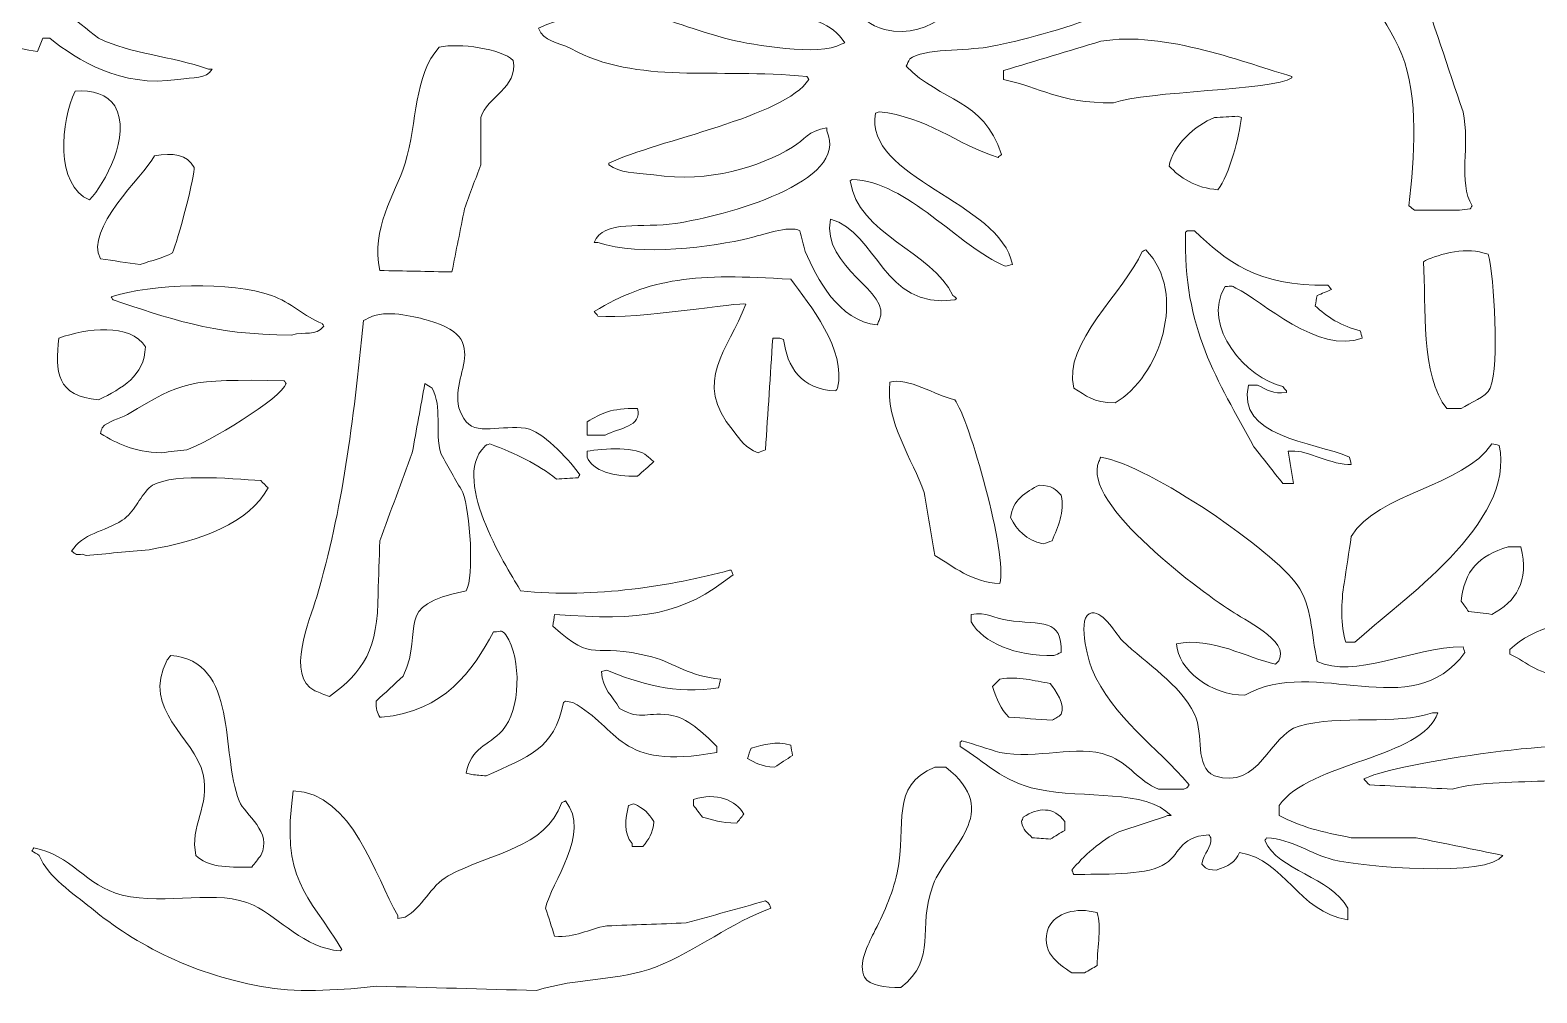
# Model space of a CAD drawing. Header units: millimetres. Extents: x -1207 to 1200, y -591 to 590.
# Drawn here: x -395 to 501, y -591 to -19 of the extents above; entities that cross this region are included whole.
import ezdxf

# ---------------------------------------------------------------- set-up
doc = ezdxf.new("R2010")
doc.units = ezdxf.units.MM
doc.header["$MEASUREMENT"] = 0
doc.layers.add('Layer 1', color=7, linetype='Continuous')

msp = doc.modelspace()

# ---------------------------------------------------------------- linework, layer by layer
at = {"layer": 'Layer 1', "color": 250, "lineweight": 20}
for points, knots in [([(-599.0899, -56.7729), (-575.3226, -46.3464), (-570.5461, -47.3304), (-551.9162, -32.2957), (-545.2592, -32.0954), (-539.6913, -32.5022), (-535.8341, -34.0438), (-534.4045, -36.9576), (-532.9748, -39.8714), (-531.5464, -42.7852), (-514.2981, -40.8502), (-488.368, -1.5334), (-483.3002, 11.4135), (-478.5224, 23.6191), (-481.269, 34.217), (-468.2907, 39.388), (-465.7885, 39.9713), (-463.2862, 40.5537), (-460.7853, 41.137), (-446.224, 34.218), (-455.0072, 28.5794), (-450.0647, 13.1626), (-443.8941, -6.0797), (-417.6157, -28.7521), (-391.0967, -31.4212), (-390.0254, -28.7985), (-388.9529, -26.1759), (-387.8803, -23.5533), (-386.4506, -23.5533), (-385.021, -23.5533), (-383.5926, -23.5533), (-367.2813, -36.5755), (-341.5082, -53.0497), (-307.4712, -48.0305), (-298.0676, -46.6448), (-290.6446, -47.9861), (-287.1001, -41.9117), (-287.8144, -41.9117), (-288.5298, -41.9117), (-289.244, -41.9117), (-311.8197, -33.9612), (-335.1868, -32.8977), (-354.6449, -23.5533), (-368.5806, -12.4814), (-382.5213, -1.4064), (-396.457, 9.6655), (-413.9611, 19.5323), (-432.282, 23.6893), (-444.7032, 37.6399), (-432.6886, 56.4815), (-410.7333, 48.3153), (-382.5201, 52.5011), (-359.7557, 55.8785), (-318.8565, 78.3444), (-316.0479, 96.2113), (-316.7621, 96.2113), (-317.4776, 96.2113), (-318.1917, 96.2113), (-360.6814, 110.6059), (-426.2076, 71), (-443.6306, 58.6209), (-444.3461, 59.2033), (-445.0603, 59.7867), (-445.7758, 60.369), (-446.8471, 60.9513), (-447.9197, 61.5348), (-448.9922, 62.1171), (-438.7022, 129.7646), (-398.145, 132.9613), (-375.0147, 180.1347), (-370.0381, 190.2834), (-362.3642, 227.4557), (-378.2311, 232.5874), (-384.5284, 193.572), (-432.2111, 198.5685), (-445.7758, 167.896), (-453.713, 149.9475), (-449.3328, 122.13), (-472.5784, 117.1924), (-473.2939, 117.7748), (-474.0081, 118.3581), (-474.7236, 118.9405), (-481.5198, 166.435), (-498.463, 197.949), (-534.7628, 222.9714), (-542.3303, 228.1878), (-544.6932, 236.5616), (-557.2778, 237.8326), (-557.2778, 237.2493), (-557.2778, 236.6669), (-557.2778, 236.0835), (-574.7237, 202.3372), (-514.564, 131.8936), (-494.0221, 121.5631), (-493.2382, 116.5554), (-492.315, 114.4025), (-497.2384, 111.9472), (-527.1156, 102.4892), (-550.6816, 128.953), (-566.927, 135.5509), (-582.8596, 142.0218), (-606.0925, 136.8426), (-622.6774, 133.8018), (-632.4165, 132.0166), (-646.9955, 133.7109), (-653.769, 129.4311), (-640.9109, 113.2058), (-588.7353, 99.5351), (-559.4216, 95.3368), (-542.8431, 92.963), (-512.2948, 98.4117), (-502.5987, 90.9661), (-522.7342, 55.3592), (-585.8367, 73.6113), (-626.9651, 58.6209), (-626.608, 53.0845), (-626.2508, 47.547), (-625.8938, 42.0106), (-599.8269, 35.1009), (-538.6074, 40.9646), (-520.8246, 51.6276), (-507.0662, 59.8776), (-502.1352, 69.319), (-484.3728, 76.1048), (-482.5847, 75.2303), (-480.798, 74.3567), (-479.0113, 73.4822), (-471.3526, 25.5076), (-510.5789, 22.8612), (-541.1957, 4.4202), (-557.2752, -9.2733), (-573.3611, -22.9719), (-589.4406, -36.6664), (-597.4487, -43.0764), (-612.8888, -46.9029), (-616.2445, -56.7729), (-610.5272, -56.7729), (-604.8072, -56.7729), (-599.0899, -56.7729)], [0, 0, 0, 0, 0.02173913, 0.02173913, 0.02173913, 0.04347826, 0.04347826, 0.04347826, 0.06521739, 0.06521739, 0.06521739, 0.08695652, 0.08695652, 0.08695652, 0.10869565, 0.10869565, 0.10869565, 0.13043478, 0.13043478, 0.13043478, 0.15217391, 0.15217391, 0.15217391, 0.17391304, 0.17391304, 0.17391304, 0.19565217, 0.19565217, 0.19565217, 0.2173913, 0.2173913, 0.2173913, 0.23913043, 0.23913043, 0.23913043, 0.26086957, 0.26086957, 0.26086957, 0.2826087, 0.2826087, 0.2826087, 0.30434783, 0.30434783, 0.30434783, 0.32608696, 0.32608696, 0.32608696, 0.34782609, 0.34782609, 0.34782609, 0.36956522, 0.36956522, 0.36956522, 0.39130435, 0.39130435, 0.39130435, 0.41304348, 0.41304348, 0.41304348, 0.43478261, 0.43478261, 0.43478261, 0.45652174, 0.45652174, 0.45652174, 0.47826087, 0.47826087, 0.47826087, 0.5, 0.5, 0.5, 0.52173913, 0.52173913, 0.52173913, 0.54347826, 0.54347826, 0.54347826, 0.56521739, 0.56521739, 0.56521739, 0.58695652, 0.58695652, 0.58695652, 0.60869565, 0.60869565, 0.60869565, 0.63043478, 0.63043478, 0.63043478, 0.65217391, 0.65217391, 0.65217391, 0.67391304, 0.67391304, 0.67391304, 0.69565217, 0.69565217, 0.69565217, 0.7173913, 0.7173913, 0.7173913, 0.73913043, 0.73913043, 0.73913043, 0.76086957, 0.76086957, 0.76086957, 0.7826087, 0.7826087, 0.7826087, 0.80434783, 0.80434783, 0.80434783, 0.82608696, 0.82608696, 0.82608696, 0.84782609, 0.84782609, 0.84782609, 0.86956522, 0.86956522, 0.86956522, 0.89130435, 0.89130435, 0.89130435, 0.91304348, 0.91304348, 0.91304348, 0.93478261, 0.93478261, 0.93478261, 0.95652174, 0.95652174, 0.95652174, 0.97826087, 0.97826087, 0.97826087, 1, 1, 1, 1]), ([(-26.5718, 59.4945), (-25.8956, 24.7177), (21.6187, 3.7779), (52.7647, -6.9439), (69.4053, -12.6724), (81.1731, -13.7029), (89.2153, -26.1759), (88.5012, -26.467), (87.7857, -26.7582), (87.0715, -27.0504), (74.3185, -34.5198), (33.4865, -27.3137), (21.6719, -24.4278), (-23.2009, -13.4644), (-39.2982, 5.178), (-93.0439, -17.4334), (-90.0529, -26.0251), (-81.6814, -25.3396), (-73.7454, -29.6731), (-33.986, -51.3862), (11.9707, -40.8338), (66.7004, -46.2824), (67.0575, -46.8647), (67.4159, -47.4481), (67.773, -48.0305), (53.4752, -70.4778), (-21.97, -83.9244), (-51.2305, -97.8605), (-51.2305, -98.1518), (-51.2305, -98.4429), (-51.2305, -98.7351), (-44.2976, -103.9442), (-36.4565, -103.1626), (-24.4279, -104.8539), (9.0431, -109.5612), (38.3694, -100.1682), (58.1237, -88.2445), (65.3417, -83.8873), (67.188, -78.4654), (78.4935, -76.8795), (78.4935, -77.4618), (78.4935, -78.0452), (78.4935, -78.6276), (92.7927, -109.4466), (17.6869, -129.1701), (-11.5623, -133.7029), (-30.7202, -136.6714), (-54.899, -131.071), (-59.8085, -145.0669), (-59.0943, -145.0669), (-58.3789, -145.0669), (-57.6646, -145.0669), (-32.4474, -153.5936), (10.9058, -147.5719), (32.3937, -142.4454), (39.0557, -140.8553), (56.4864, -134.4773), (62.4128, -138.0736), (63.4841, -142.1532), (64.5566, -146.2337), (65.6291, -150.3122), (72.7002, -166.1121), (85.153, -191.7798), (108.5138, -194.0225), (108.871, -193.1479), (109.2281, -192.2744), (109.5864, -191.3998), (118.0136, -174.0512), (75.1036, -160.524), (80.6387, -131.0802), (109.2888, -139.0896), (111.1288, -184.8897), (154.615, -179.1612), (154.9721, -178.87), (155.3304, -178.5778), (155.6875, -178.2866), (154.9733, -177.7043), (154.2578, -177.1209), (153.5437, -176.5386), (141.1896, -150.2513), (96.784, -140.3627), (92.4318, -108.3511), (92.7889, -108.0599), (93.146, -107.7677), (93.5043, -107.4765), (126.793, -108.729), (156.4143, -147.3034), (184.6353, -159.0547), (186.0649, -158.7635), (187.4946, -158.4713), (188.9242, -158.1801), (181.8316, -120.8891), (100.3285, -106.6443), (107.4413, -68.138), (108.1568, -67.8458), (108.871, -67.5547), (109.5864, -67.2635), (138.02, -70.1525), (155.566, -86.6503), (180.3463, -94.3633), (181.0617, -93.781), (181.776, -93.1976), (182.4914, -92.6153), (171.3176, -59.028), (146.7892, -61.6775), (125.6685, -40.1636), (126.3827, -38.7057), (127.0982, -37.2487), (127.8123, -35.7919), (135.8838, -29.5409), (161.8, -30.9513), (173.9134, -28.7985), (204.4314, -23.3746), (276.2449, -2.7766), (283.2715, 18.4079), (282.5561, 18.9902), (281.8419, 19.5737), (281.1265, 20.156), (244.1656, 24.4173), (198.0404, 21.2329), (173.9134, 8.7909), (159.2167, 1.2121), (142.2558, -25.3065), (112.8028, -18.308), (95.6583, -14.2346), (91.7872, 3.081), (81.7112, 13.1626), (71.249, 23.6294), (47.6476, 44.7241), (30.2498, 48.1304), (19.1722, 48.1304), (8.092, 48.1304), (-2.9856, 48.1304), (-12.246, 50.975), (-13.539, 58.5074), (-26.5718, 59.4945)], [0, 0, 0, 0, 0.02222222, 0.02222222, 0.02222222, 0.04444444, 0.04444444, 0.04444444, 0.06666667, 0.06666667, 0.06666667, 0.08888889, 0.08888889, 0.08888889, 0.11111111, 0.11111111, 0.11111111, 0.13333333, 0.13333333, 0.13333333, 0.15555556, 0.15555556, 0.15555556, 0.17777778, 0.17777778, 0.17777778, 0.2, 0.2, 0.2, 0.22222222, 0.22222222, 0.22222222, 0.24444444, 0.24444444, 0.24444444, 0.26666667, 0.26666667, 0.26666667, 0.28888889, 0.28888889, 0.28888889, 0.31111111, 0.31111111, 0.31111111, 0.33333333, 0.33333333, 0.33333333, 0.35555556, 0.35555556, 0.35555556, 0.37777778, 0.37777778, 0.37777778, 0.4, 0.4, 0.4, 0.42222222, 0.42222222, 0.42222222, 0.44444444, 0.44444444, 0.44444444, 0.46666667, 0.46666667, 0.46666667, 0.48888889, 0.48888889, 0.48888889, 0.51111111, 0.51111111, 0.51111111, 0.53333333, 0.53333333, 0.53333333, 0.55555556, 0.55555556, 0.55555556, 0.57777778, 0.57777778, 0.57777778, 0.6, 0.6, 0.6, 0.62222222, 0.62222222, 0.62222222, 0.64444444, 0.64444444, 0.64444444, 0.66666667, 0.66666667, 0.66666667, 0.68888889, 0.68888889, 0.68888889, 0.71111111, 0.71111111, 0.71111111, 0.73333333, 0.73333333, 0.73333333, 0.75555556, 0.75555556, 0.75555556, 0.77777778, 0.77777778, 0.77777778, 0.8, 0.8, 0.8, 0.82222222, 0.82222222, 0.82222222, 0.84444444, 0.84444444, 0.84444444, 0.86666667, 0.86666667, 0.86666667, 0.88888889, 0.88888889, 0.88888889, 0.91111111, 0.91111111, 0.91111111, 0.93333333, 0.93333333, 0.93333333, 0.95555556, 0.95555556, 0.95555556, 0.97777778, 0.97777778, 0.97777778, 1, 1, 1, 1]), ([(454.8129, -125.835), (456.9567, -125.5438), (459.1006, -125.2516), (461.2444, -124.9604), (461.6028, -124.3781), (461.9599, -123.7947), (462.3169, -123.2123), (453.8948, -109.1131), (461.2875, -86.9467), (456.9567, -67.2635), (448.0229, -40.748), (439.0866, -14.2253), (430.1528, 12.2881), (425.508, 16.3676), (420.8607, 20.4482), (416.2159, 24.5267), (408.4547, 34.2686), (418.5535, 48.943), (397.9887, 46.3823), (395.4878, 44.0509), (392.9855, 41.7194), (390.4846, 39.388), (389.8083, 11.1317), (410.6036, -9.1298), (420.5036, -33.1693), (430.7847, -58.1338), (427.9279, -94.5193), (424.7926, -123.2123), (425.8651, -124.0869), (426.9364, -124.9604), (428.009, -125.835), (436.9427, -125.835), (445.8791, -125.835), (454.8129, -125.835)], [0, 0, 0, 0, 0.09090909, 0.09090909, 0.09090909, 0.18181818, 0.18181818, 0.18181818, 0.27272727, 0.27272727, 0.27272727, 0.36363636, 0.36363636, 0.36363636, 0.45454545, 0.45454545, 0.45454545, 0.54545455, 0.54545455, 0.54545455, 0.63636364, 0.63636364, 0.63636364, 0.72727273, 0.72727273, 0.72727273, 0.81818182, 0.81818182, 0.81818182, 0.90909091, 0.90909091, 0.90909091, 1, 1, 1, 1]), ([(-144.5065, -162.5508), (-142.0056, -150.0221), (-139.5034, -137.4892), (-137.0012, -124.9604), (-133.7861, -116.2201), (-130.5684, -107.4755), (-127.352, -98.7351), (-127.352, -89.4103), (-127.352, -80.0844), (-127.352, -70.7607), (-123.6835, -57.9345), (-105.0384, -53.2613), (-108.0547, -36.6664), (-115.1296, -29.6132), (-140.1036, -26.2513), (-152.0119, -28.7985), (-167.5039, -45.9231), (-164.7472, -72.9703), (-172.3818, -97.8605), (-178.2637, -117.0337), (-192.9972, -136.5444), (-187.3912, -161.6773), (-173.0985, -161.9685), (-158.8007, -162.2597), (-144.5065, -162.5508)], [0, 0, 0, 0, 0.125, 0.125, 0.125, 0.25, 0.25, 0.25, 0.375, 0.375, 0.375, 0.5, 0.5, 0.5, 0.625, 0.625, 0.625, 0.75, 0.75, 0.75, 0.875, 0.875, 0.875, 1, 1, 1, 1]), ([(248.9636, -62.0182), (268.6065, -54.7347), (343.9973, -54.6429), (355.104, -47.1569), (355.104, -46.8647), (355.104, -46.5736), (355.104, -46.2824), (329.8627, -38.9886), (278.8699, -18.6972), (241.4582, -25.3013), (222.1622, -31.1289), (202.8599, -36.9576), (183.5627, -42.7852), (183.5627, -44.5343), (183.5627, -46.2824), (183.5627, -48.0305), (206.1713, -52.7368), (215.4482, -61.9511), (248.9636, -62.0182)], [0, 0, 0, 0, 0.16666667, 0.16666667, 0.16666667, 0.33333333, 0.33333333, 0.33333333, 0.5, 0.5, 0.5, 0.66666667, 0.66666667, 0.66666667, 0.83333333, 0.83333333, 0.83333333, 1, 1, 1, 1]), ([(-360.0051, -119.7151), (-351.1258, -110.1415), (-334.9057, -81.4866), (-344.9956, -63.7663), (-348.8743, -57.4555), (-358.621, -53.6537), (-368.5818, -55.0248), (-377.2307, -72.4447), (-380.6459, -111.4993), (-360.0051, -119.7151)], [0, 0, 0, 0, 0.33333333, 0.33333333, 0.33333333, 0.66666667, 0.66666667, 0.66666667, 1, 1, 1, 1]), ([(311.1468, -113.5964), (317.9392, -104.7135), (323.9098, -81.8005), (325.0849, -70.7607), (324.3695, -70.4684), (323.6553, -70.1773), (322.9398, -69.8861), (318.295, -70.1773), (313.6477, -70.4684), (309.0029, -70.7607), (297.9822, -74.867), (283.6628, -87.8656), (282.199, -99.6086), (288.2203, -106.2674), (298.0366, -112.8065), (311.1468, -113.5964)], [0, 0, 0, 0, 0.2, 0.2, 0.2, 0.4, 0.4, 0.4, 0.6, 0.6, 0.6, 0.8, 0.8, 0.8, 1, 1, 1, 1]), ([(-329.9848, -158.1801), (-322.972, -155.5265), (-316.3214, -154.3763), (-310.6876, -151.1868), (-307.7562, -144.909), (-296.762, -102.7744), (-297.8219, -100.4832), (-301.9628, -92.4264), (-310.5458, -91.5725), (-321.4082, -93.4898), (-328.521, -106.1982), (-363.1645, -137.0308), (-353.5723, -154.6829), (-345.7111, -155.8487), (-337.8461, -157.0144), (-329.9848, -158.1801)], [0, 0, 0, 0, 0.2, 0.2, 0.2, 0.4, 0.4, 0.4, 0.6, 0.6, 0.6, 0.8, 0.8, 0.8, 1, 1, 1, 1]), ([(356.1765, -288.4363), (355.104, -282.0263), (354.0314, -275.6143), (352.9601, -269.2043), (353.6744, -269.2043), (354.3885, -269.2043), (355.104, -269.2043), (364.1657, -268.1625), (379.3854, -277.8962), (390.4846, -277.0712), (390.1274, -275.6154), (389.7691, -274.1574), (389.412, -272.7005), (367.3656, -263.3261), (321.6748, -260.7148), (329.3727, -229.8648), (331.1594, -229.8648), (332.9462, -229.8648), (334.7329, -229.8648), (340.6022, -232.727), (343.6794, -235.2629), (351.8876, -234.2355), (351.8876, -233.9443), (351.8876, -233.6532), (351.8876, -233.362), (351.1734, -232.4875), (350.4579, -231.6129), (349.7437, -230.7394), (328.5065, -226.0692), (300.7427, -195.0054), (315.4357, -171.2933), (319.7361, -170.9546), (318.8269, -170.3434), (321.8685, -172.1679), (337.5213, -179.7209), (370.5541, -211.8729), (396.9174, -201.8904), (396.5603, -200.4334), (396.2019, -198.9766), (395.8448, -197.5197), (384.8799, -195.0881), (375.4029, -188.9817), (369.0422, -182.6574), (369.3993, -180.6181), (369.7564, -178.5778), (370.1135, -176.5386), (372.9728, -175.3729), (375.8322, -174.2071), (378.6915, -173.0414), (377.976, -172.1679), (377.2618, -171.2933), (376.5463, -170.4187), (334.1783, -171.1508), (316.1424, -156.0645), (297.2085, -138.0736), (295.7789, -138.0736), (294.3492, -138.0736), (292.9208, -138.0736), (292.5625, -138.3648), (292.2053, -138.657), (291.8483, -138.9482), (290.2882, -196.7432), (311.0556, -226.8137), (332.5891, -266.5817), (338.3065, -273.8662), (344.0264, -281.1518), (349.7437, -288.4363), (351.8876, -288.4363), (354.0327, -288.4363), (356.1765, -288.4363)], [0, 0, 0, 0, 0.04347826, 0.04347826, 0.04347826, 0.08695652, 0.08695652, 0.08695652, 0.13043478, 0.13043478, 0.13043478, 0.17391304, 0.17391304, 0.17391304, 0.2173913, 0.2173913, 0.2173913, 0.26086957, 0.26086957, 0.26086957, 0.30434783, 0.30434783, 0.30434783, 0.34782609, 0.34782609, 0.34782609, 0.39130435, 0.39130435, 0.39130435, 0.43478261, 0.43478261, 0.43478261, 0.47826087, 0.47826087, 0.47826087, 0.52173913, 0.52173913, 0.52173913, 0.56521739, 0.56521739, 0.56521739, 0.60869565, 0.60869565, 0.60869565, 0.65217391, 0.65217391, 0.65217391, 0.69565217, 0.69565217, 0.69565217, 0.73913043, 0.73913043, 0.73913043, 0.7826087, 0.7826087, 0.7826087, 0.82608696, 0.82608696, 0.82608696, 0.86956522, 0.86956522, 0.86956522, 0.91304348, 0.91304348, 0.91304348, 0.95652174, 0.95652174, 0.95652174, 1, 1, 1, 1]), ([(250.0349, -240.3554), (276.2423, -225.3031), (293.6046, -175.3574), (268.2621, -149.4376), (267.5466, -149.7299), (266.8311, -150.0211), (266.1169, -150.3122), (255.9232, -174.0605), (218.5216, -205.0345), (225.3761, -231.6129), (232.8802, -236.2025), (236.5221, -240.1984), (250.0349, -240.3554)], [0, 0, 0, 0, 0.25, 0.25, 0.25, 0.5, 0.5, 0.5, 0.75, 0.75, 0.75, 1, 1, 1, 1]), ([(455.8842, -243.8515), (460.8797, -240.1592), (470.8037, -237.2526), (473.0388, -231.6129), (478.7612, -217.1677), (475.3966, -166.3784), (471.9662, -152.0603), (470.895, -151.7691), (469.8223, -151.478), (468.7498, -151.1868), (458.1091, -147.4346), (439.4349, -152.8822), (433.3693, -156.432), (435.0965, -182.3755), (431.5331, -224.5586), (447.3075, -243.8515), (450.1655, -243.8515), (453.0249, -243.8515), (455.8842, -243.8515)], [0, 0, 0, 0, 0.16666667, 0.16666667, 0.16666667, 0.33333333, 0.33333333, 0.33333333, 0.5, 0.5, 0.5, 0.66666667, 0.66666667, 0.66666667, 0.83333333, 0.83333333, 0.83333333, 1, 1, 1, 1]), ([(-239.9265, -200.1423), (-231.774, -197.5909), (-225.8211, -201.2203), (-220.628, -194.897), (-220.9851, -194.3136), (-221.3421, -193.7313), (-221.7005, -193.1479), (-232.2412, -189.2305), (-240.3114, -180.5438), (-251.7196, -176.5386), (-275.3463, -168.2442), (-323.5774, -169.4368), (-347.1395, -177.4131), (-346.7824, -177.9955), (-346.424, -178.5789), (-346.0669, -179.1612), (-314.4827, -189.5444), (-287.651, -200.0329), (-239.9265, -200.1423)], [0, 0, 0, 0, 0.16666667, 0.16666667, 0.16666667, 0.33333333, 0.33333333, 0.33333333, 0.5, 0.5, 0.5, 0.66666667, 0.66666667, 0.66666667, 0.83333333, 0.83333333, 0.83333333, 1, 1, 1, 1]), ([(37.754, -270.0779), (39.1836, -269.4955), (40.6133, -268.9132), (42.0429, -268.3298), (43.4726, -246.1851), (44.9023, -224.0351), (46.332, -201.8904), (47.7616, -201.8904), (49.19, -201.8904), (50.6197, -201.8904), (51.3351, -202.1815), (52.0493, -202.4737), (52.7647, -202.765), (54.9188, -218.7351), (62.9572, -232.4575), (83.8551, -233.362), (84.2122, -232.7786), (84.5692, -232.1962), (84.9264, -231.6129), (90.3398, -209.0272), (68.177, -181.7529), (57.0512, -166.9226), (0.9818, -163.1239), (-27.2936, -165.9933), (-59.8085, -186.1546), (-59.0943, -187.0291), (-58.3789, -187.9026), (-57.6646, -188.7772), (-35.4613, -190.9755), (27.9224, -180.0915), (30.2498, -181.7839), (19.9003, -209.6437), (-1.6826, -227.1307), (22.7444, -256.9647), (27.3069, -262.5373), (29.6585, -267.3323), (37.754, -270.0779)], [0, 0, 0, 0, 0.08333333, 0.08333333, 0.08333333, 0.16666667, 0.16666667, 0.16666667, 0.25, 0.25, 0.25, 0.33333333, 0.33333333, 0.33333333, 0.41666667, 0.41666667, 0.41666667, 0.5, 0.5, 0.5, 0.58333333, 0.58333333, 0.58333333, 0.66666667, 0.66666667, 0.66666667, 0.75, 0.75, 0.75, 0.83333333, 0.83333333, 0.83333333, 0.91666667, 0.91666667, 0.91666667, 1, 1, 1, 1]), ([(-124.1355, -462.4028), (-98.8272, -450.6845), (-83.9329, -446.8703), (-78.0344, -418.6925), (-77.6774, -418.4013), (-77.3202, -418.1101), (-76.9619, -417.8179), (-75.5322, -418.1101), (-74.1038, -418.4013), (-72.6742, -418.6925), (-44.0278, -434.0865), (-46.4528, -459.0976), (13.0952, -448.415), (13.0952, -447.2503), (13.0952, -446.0846), (13.0952, -444.9189), (7.664, -439.3556), (-3.3654, -428.357), (-12.6348, -426.5604), (-28.7587, -423.4349), (-31.4243, -430.0328), (-44.799, -422.1897), (-48.898, -414.6109), (-54.913, -411.2139), (-55.5195, -400.334), (-54.4482, -400.0429), (-53.3757, -399.7517), (-52.3031, -399.4605), (-34.9294, -406.9412), (-10.7429, -414.2144), (14.1678, -409.95), (14.5249, -408.2019), (14.882, -406.4539), (15.239, -404.7058), (-3.5339, -403.3067), (-11.4331, -395.3025), (-25.5005, -391.5926), (-62.2006, -381.9105), (-58.7157, -396.7284), (-84.4673, -373.2341), (-84.1101, -370.9027), (-83.7531, -368.5712), (-83.3947, -366.2408), (-30.7949, -370.3771), (-7.7469, -366.8645), (22.7444, -342.6371), (22.3874, -341.7625), (22.0303, -340.888), (21.6719, -340.0144), (21.3148, -340.0144), (20.9577, -340.0144), (20.6006, -340.0144), (-13.5124, -349.1741), (-58.9348, -356.8788), (-103.7658, -352.253), (-109.5147, -341.6572), (-145.8046, -286.8111), (-125.2081, -266.5817), (-123.2783, -264.7965), (-125.1916, -265.9632), (-121.9917, -264.8326), (-105.7589, -270.8347), (-94.0038, -276.4775), (-82.3234, -285.8137), (-78.0344, -285.5225), (-73.7454, -285.2313), (-69.4577, -284.9391), (-69.0994, -284.3568), (-68.7423, -283.7744), (-68.3852, -283.1911), (-73.3668, -276.1801), (-88.8576, -258.8883), (-98.4055, -256.0912), (-110.8798, -252.436), (-128.8196, -260.2967), (-135.9299, -251.7194), (-154.0634, -229.8442), (-114.8193, -203.4361), (-158.4448, -191.3998), (-165.5995, -189.4256), (-181.023, -185.2831), (-191.6803, -188.7772), (-193.467, -189.6518), (-195.255, -190.5253), (-197.0405, -191.3998), (-203.3607, -253.2166), (-209.406, -303.4813), (-224.9169, -355.7503), (-229.1237, -369.928), (-243.6165, -403.0434), (-225.9882, -411.6991), (-223.1289, -412.8648), (-220.2696, -414.0306), (-217.4116, -415.1953), (-196.7771, -400.4321), (-188.4625, -386.4527), (-188.4639, -354.0011), (-188.1067, -343.5116), (-187.7484, -333.0201), (-187.3912, -322.5305), (-180.9597, -305.0477), (-174.5256, -287.5607), (-168.0941, -270.0779), (-165.5918, -256.3834), (-163.0896, -242.6847), (-160.5887, -228.9903), (-159.159, -229.8648), (-157.7293, -230.7394), (-156.2996, -231.6129), (-149.9808, -243.202), (-154.9764, -256.9079), (-150.9394, -270.9524), (-146.6517, -278.5281), (-142.3615, -286.1059), (-138.0738, -293.6816), (-133.434, -305.0745), (-131.3433, -343.6582), (-135.9299, -352.253), (-181.2611, -361.4055), (-159.9125, -373.6534), (-173.4543, -402.9567), (-178.8146, -407.9097), (-184.1762, -412.8648), (-189.5364, -417.8179), (-189.6263, -422.454), (-188.9729, -424.8299), (-187.3912, -427.435), (-187.0342, -427.435), (-186.6771, -427.435), (-186.32, -427.435), (-148.8108, -424.1711), (-132.1816, -399.5999), (-119.8478, -376.7303), (-114.2508, -376.4546), (-115.2764, -375.1588), (-112.3424, -378.4794), (-102.8021, -392.8988), (-103.7316, -423.2718), (-114.4876, -435.3029), (-122.849, -444.6555), (-133.4049, -445.2823), (-135.9299, -460.6547), (-134.8574, -460.9458), (-133.7848, -461.237), (-132.7134, -461.5282), (-129.8541, -461.8204), (-126.9948, -462.1115), (-124.1355, -462.4028)], [0, 0, 0, 0, 0.02040816, 0.02040816, 0.02040816, 0.04081633, 0.04081633, 0.04081633, 0.06122449, 0.06122449, 0.06122449, 0.08163265, 0.08163265, 0.08163265, 0.10204082, 0.10204082, 0.10204082, 0.12244898, 0.12244898, 0.12244898, 0.14285714, 0.14285714, 0.14285714, 0.16326531, 0.16326531, 0.16326531, 0.18367347, 0.18367347, 0.18367347, 0.20408163, 0.20408163, 0.20408163, 0.2244898, 0.2244898, 0.2244898, 0.24489796, 0.24489796, 0.24489796, 0.26530612, 0.26530612, 0.26530612, 0.28571429, 0.28571429, 0.28571429, 0.30612245, 0.30612245, 0.30612245, 0.32653061, 0.32653061, 0.32653061, 0.34693878, 0.34693878, 0.34693878, 0.36734694, 0.36734694, 0.36734694, 0.3877551, 0.3877551, 0.3877551, 0.40816327, 0.40816327, 0.40816327, 0.42857143, 0.42857143, 0.42857143, 0.44897959, 0.44897959, 0.44897959, 0.46938776, 0.46938776, 0.46938776, 0.48979592, 0.48979592, 0.48979592, 0.51020408, 0.51020408, 0.51020408, 0.53061224, 0.53061224, 0.53061224, 0.55102041, 0.55102041, 0.55102041, 0.57142857, 0.57142857, 0.57142857, 0.59183673, 0.59183673, 0.59183673, 0.6122449, 0.6122449, 0.6122449, 0.63265306, 0.63265306, 0.63265306, 0.65306122, 0.65306122, 0.65306122, 0.67346939, 0.67346939, 0.67346939, 0.69387755, 0.69387755, 0.69387755, 0.71428571, 0.71428571, 0.71428571, 0.73469388, 0.73469388, 0.73469388, 0.75510204, 0.75510204, 0.75510204, 0.7755102, 0.7755102, 0.7755102, 0.79591837, 0.79591837, 0.79591837, 0.81632653, 0.81632653, 0.81632653, 0.83673469, 0.83673469, 0.83673469, 0.85714286, 0.85714286, 0.85714286, 0.87755102, 0.87755102, 0.87755102, 0.89795918, 0.89795918, 0.89795918, 0.91836735, 0.91836735, 0.91836735, 0.93877551, 0.93877551, 0.93877551, 0.95918367, 0.95918367, 0.95918367, 0.97959184, 0.97959184, 0.97959184, 1, 1, 1, 1]), ([(-354.6449, -238.6073), (-340.6205, -231.5716), (-327.5928, -224.7682), (-326.7684, -207.1357), (-335.6668, -192.7112), (-362.1693, -196.1144), (-378.2311, -201.8904), (-380.8169, -221.7935), (-379.6189, -236.6227), (-354.6449, -238.6073)], [0, 0, 0, 0, 0.33333333, 0.33333333, 0.33333333, 0.66666667, 0.66666667, 0.66666667, 1, 1, 1, 1]), ([(-317.1204, -270.0779), (-312.1172, -269.4955), (-307.1129, -268.9132), (-302.1097, -268.3298), (-291.3714, -265.0928), (-245.1057, -237.3104), (-243.1429, -228.9903), (-243.5, -228.4079), (-243.8571, -227.8255), (-244.2154, -227.2422), (-302.3933, -226.2334), (-304.1737, -227.5261), (-337.4902, -247.3487), (-342.382, -250.2594), (-349.1719, -251.0183), (-352.4998, -255.2166), (-352.8569, -256.3823), (-353.2152, -257.548), (-353.5723, -258.7138), (-343.0341, -264.6735), (-334.8551, -269.4944), (-317.1204, -270.0779)], [0, 0, 0, 0, 0.14285714, 0.14285714, 0.14285714, 0.28571429, 0.28571429, 0.28571429, 0.42857143, 0.42857143, 0.42857143, 0.57142857, 0.57142857, 0.57142857, 0.71428571, 0.71428571, 0.71428571, 0.85714286, 0.85714286, 0.85714286, 1, 1, 1, 1]), ([(181.4188, -347.8823), (186.3296, -331.175), (162.8282, -249.0833), (154.615, -238.6073), (143.065, -235.9671), (126.522, -225.0532), (116.0192, -228.1168), (113.1182, -251.7896), (129.7814, -274.2947), (136.389, -293.6816), (138.5329, -306.2103), (140.678, -318.7433), (142.8218, -331.272), (153.4943, -337.5963), (164.6516, -347.1482), (181.4188, -347.8823)], [0, 0, 0, 0, 0.2, 0.2, 0.2, 0.4, 0.4, 0.4, 0.6, 0.6, 0.6, 0.8, 0.8, 0.8, 1, 1, 1, 1]), ([(-53.3757, -259.5873), (-45.2434, -255.4686), (-31.0659, -254.4628), (-34.0772, -243.8515), (-50.0795, -243.422), (-55.5385, -246.7044), (-64.0975, -251.7194), (-64.0975, -254.3421), (-64.0975, -256.9657), (-64.0975, -259.5873), (-60.5227, -259.5873), (-56.9492, -259.5873), (-53.3757, -259.5873)], [0, 0, 0, 0, 0.25, 0.25, 0.25, 0.5, 0.5, 0.5, 0.75, 0.75, 0.75, 1, 1, 1, 1]), ([(-34.0772, -284.0656), (-30.8607, -281.1518), (-27.6443, -278.2369), (-24.4279, -275.3232), (-25.8576, -274.1584), (-27.2873, -272.9917), (-28.7169, -271.827), (-33.4643, -266.5208), (-54.6192, -267.4604), (-64.0975, -269.2043), (-64.0975, -270.369), (-64.0975, -271.5358), (-64.0975, -272.7005), (-60.9431, -280.8503), (-47.8052, -284.4466), (-34.0772, -284.0656)], [0, 0, 0, 0, 0.2, 0.2, 0.2, 0.4, 0.4, 0.4, 0.6, 0.6, 0.6, 0.8, 0.8, 0.8, 1, 1, 1, 1]), ([(392.6284, -382.8501), (418.9676, -358.5928), (488.7612, -312.0379), (478.3991, -265.7072), (476.9694, -265.416), (475.5397, -265.1248), (474.11, -264.8326), (456.9846, -290.4735), (406.2653, -293.5567), (390.4846, -319.9079), (389.0549, -329.2317), (387.6253, -338.5586), (386.1956, -347.8823), (384.3366, -357.9899), (384.148, -373.7153), (387.2681, -382.8501), (389.0549, -382.8501), (390.8417, -382.8501), (392.6284, -382.8501)], [0, 0, 0, 0, 0.16666667, 0.16666667, 0.16666667, 0.33333333, 0.33333333, 0.33333333, 0.5, 0.5, 0.5, 0.66666667, 0.66666667, 0.66666667, 0.83333333, 0.83333333, 0.83333333, 1, 1, 1, 1]), ([(327.2288, -414.3218), (368.7928, -390.3928), (426.7946, -432.5078), (458.0293, -388.97), (457.6709, -387.8043), (457.3138, -386.6385), (456.9567, -385.4728), (426.1729, -385.925), (392.1574, -404.9794), (370.1135, -394.2152), (366.5552, -377.0359), (367.0845, -361.3476), (358.3204, -348.7559), (344.4949, -328.8941), (271.1328, -277.6195), (241.4582, -272.7005), (241.1011, -273.5751), (240.7427, -274.4496), (240.3856, -275.3232), (229.0408, -300.2444), (303.2944, -354.3718), (320.796, -365.3662), (328.7306, -370.3503), (357.6936, -384.6344), (345.4547, -395.9633), (328.6041, -392.2338), (307.5137, -379.4727), (286.488, -383.7247), (287.3174, -399.1817), (306.8577, -414.4643), (327.2288, -414.3218)], [0, 0, 0, 0, 0.1, 0.1, 0.1, 0.2, 0.2, 0.2, 0.3, 0.3, 0.3, 0.4, 0.4, 0.4, 0.5, 0.5, 0.5, 0.6, 0.6, 0.6, 0.7, 0.7, 0.7, 0.8, 0.8, 0.8, 0.9, 0.9, 0.9, 1, 1, 1, 1]), ([(-362.149, -331.272), (-349.6429, -330.1073), (-337.1318, -328.9416), (-324.6246, -327.7758), (-294.8056, -322.7815), (-264.6309, -311.8118), (-253.8647, -291.0589), (-255.2931, -289.6021), (-256.7228, -288.1451), (-258.1524, -286.6882), (-276.0415, -285.5339), (-315.3982, -281.7899), (-324.6246, -291.0589), (-330.8168, -297.281), (-333.1456, -305.3069), (-340.7066, -310.2919), (-351.2069, -317.213), (-364.517, -318.037), (-370.727, -328.6494), (-368.1716, -330.6463), (-367.6346, -331.1491), (-364.2941, -330.3985), (-363.5787, -330.6897), (-362.8644, -330.9808), (-362.149, -331.272)], [0, 0, 0, 0, 0.125, 0.125, 0.125, 0.25, 0.25, 0.25, 0.375, 0.375, 0.375, 0.5, 0.5, 0.5, 0.625, 0.625, 0.625, 0.75, 0.75, 0.75, 0.875, 0.875, 0.875, 1, 1, 1, 1]), ([(207.1502, -324.2786), (208.9369, -323.6963), (210.7236, -323.1129), (212.5104, -322.5305), (215.9333, -314.1991), (220.1412, -305.4029), (217.8707, -295.4297), (214.6087, -291.663), (212.6244, -289.792), (205.005, -289.3108), (197.0514, -293.2551), (188.6634, -298.7719), (187.8517, -308.5428), (191.6708, -316.4675), (196.6613, -321.7541), (207.1502, -324.2786)], [0, 0, 0, 0, 0.2, 0.2, 0.2, 0.4, 0.4, 0.4, 0.6, 0.6, 0.6, 0.8, 0.8, 0.8, 1, 1, 1, 1]), ([(474.11, -366.2408), (488.4143, -358.7002), (496.5009, -346.5483), (491.2647, -326.0267), (488.7638, -326.0267), (486.2615, -326.0267), (483.7593, -326.0267), (466.1779, -331.2152), (457.6431, -340.3945), (455.8842, -358.3729), (457.3138, -360.4122), (458.7435, -362.4525), (460.1731, -364.4917), (464.818, -365.0751), (469.4653, -365.6574), (474.11, -366.2408)], [0, 0, 0, 0, 0.2, 0.2, 0.2, 0.4, 0.4, 0.4, 0.6, 0.6, 0.6, 0.8, 0.8, 0.8, 1, 1, 1, 1]), ([(388.3407, -548.0741), (388.3407, -545.7437), (388.3407, -543.4122), (388.3407, -541.0807), (378.228, -522.301), (346.7426, -518.8069), (339.022, -500.8677), (339.379, -500.2854), (339.7361, -499.7019), (340.0945, -499.1196), (355.7587, -500.2399), (366.231, -508.7635), (379.7627, -512.2318), (396.3286, -516.4775), (472.6069, -523.0031), (480.5429, -509.6092), (463.3908, -506.113), (446.2336, -502.6158), (429.0815, -499.1196), (416.2172, -499.1196), (403.3477, -499.1196), (390.4846, -499.1196), (372.2966, -495.7122), (360.3883, -492.5589), (347.5986, -486.0064), (347.5986, -483.9661), (347.5986, -481.9269), (347.5986, -479.8866), (365.1318, -454.2457), (433.0882, -451.937), (441.9472, -424.8123), (440.8746, -424.8123), (439.8021, -424.8123), (438.7308, -424.8123), (417.6911, -432.2507), (383.4426, -425.8924), (359.393, -432.6802), (341.59, -437.7045), (336.1778, -470.9129), (309.0029, -462.4028), (296.835, -456.572), (303.1475, -437.9337), (297.2085, -425.6858), (288.3723, -407.4647), (268.7622, -395.7692), (254.3238, -381.9756), (250.6237, -378.4423), (243.5387, -364.5588), (236.0979, -365.3662), (226.7247, -366.3833), (234.1528, -394.0077), (236.0979, -398.586), (248.704, -428.2579), (274.7316, -444.5781), (293.9921, -467.648), (292.2775, -470.0073), (293.6287, -468.8519), (290.7757, -470.2707), (285.7738, -470.2707), (280.7694, -470.2707), (275.7661, -470.2707), (264.1541, -465.6624), (258.3494, -454.8053), (245.7472, -450.1641), (227.2591, -443.3556), (203.3842, -452.794), (181.4188, -448.415), (173.9147, -446.0846), (166.4081, -443.7531), (158.9039, -441.4217), (158.5469, -441.7128), (158.1885, -442.005), (157.8314, -442.2962), (157.8314, -443.1697), (157.8314, -444.0443), (157.8314, -444.9189), (172.7801, -453.9215), (182.7574, -465.84), (203.9338, -470.2707), (231.9191, -476.1251), (268.2785, -469.9794), (283.2715, -486.0064), (282.5561, -486.0064), (281.8419, -486.0064), (281.1265, -486.0064), (271.4784, -489.2114), (261.828, -492.4175), (252.1799, -495.6224), (242.2496, -500.0138), (230.473, -510.6695), (224.3035, -518.3516), (224.6607, -519.2261), (225.019, -520.0997), (225.3761, -520.9742), (242.1559, -520.7512), (266.9451, -521.5266), (277.91, -515.729), (289.4664, -509.6184), (286.74, -498.7376), (305.7864, -497.3705), (306.1436, -497.9539), (306.5007, -498.5362), (306.8577, -499.1196), (307.4745, -505.4315), (302.9537, -507.6246), (301.4975, -514.8544), (304.6278, -517.5225), (303.4678, -517.9768), (310.0742, -518.3516), (317.2414, -516.0831), (321.433, -513.8962), (324.0124, -507.8611), (351.4861, -512.6489), (358.4293, -542.9455), (388.3407, -548.0741)], [0, 0, 0, 0, 0.02631579, 0.02631579, 0.02631579, 0.05263158, 0.05263158, 0.05263158, 0.07894737, 0.07894737, 0.07894737, 0.10526316, 0.10526316, 0.10526316, 0.13157895, 0.13157895, 0.13157895, 0.15789474, 0.15789474, 0.15789474, 0.18421053, 0.18421053, 0.18421053, 0.21052632, 0.21052632, 0.21052632, 0.23684211, 0.23684211, 0.23684211, 0.26315789, 0.26315789, 0.26315789, 0.28947368, 0.28947368, 0.28947368, 0.31578947, 0.31578947, 0.31578947, 0.34210526, 0.34210526, 0.34210526, 0.36842105, 0.36842105, 0.36842105, 0.39473684, 0.39473684, 0.39473684, 0.42105263, 0.42105263, 0.42105263, 0.44736842, 0.44736842, 0.44736842, 0.47368421, 0.47368421, 0.47368421, 0.5, 0.5, 0.5, 0.52631579, 0.52631579, 0.52631579, 0.55263158, 0.55263158, 0.55263158, 0.57894737, 0.57894737, 0.57894737, 0.60526316, 0.60526316, 0.60526316, 0.63157895, 0.63157895, 0.63157895, 0.65789474, 0.65789474, 0.65789474, 0.68421053, 0.68421053, 0.68421053, 0.71052632, 0.71052632, 0.71052632, 0.73684211, 0.73684211, 0.73684211, 0.76315789, 0.76315789, 0.76315789, 0.78947368, 0.78947368, 0.78947368, 0.81578947, 0.81578947, 0.81578947, 0.84210526, 0.84210526, 0.84210526, 0.86842105, 0.86842105, 0.86842105, 0.89473684, 0.89473684, 0.89473684, 0.92105263, 0.92105263, 0.92105263, 0.94736842, 0.94736842, 0.94736842, 0.97368421, 0.97368421, 0.97368421, 1, 1, 1, 1]), ([(213.583, -390.718), (215.0114, -390.1357), (216.4423, -389.5523), (217.8707, -388.97), (218.6153, -368.3586), (206.2625, -372.7365), (185.7078, -369.7369), (177.7669, -368.5785), (173.6767, -364.7953), (164.2642, -366.2408), (164.2642, -367.6967), (164.2642, -369.1546), (164.2642, -370.6115), (171.7924, -383.4294), (190.3235, -391.0216), (213.583, -390.718)], [0, 0, 0, 0, 0.2, 0.2, 0.2, 0.4, 0.4, 0.4, 0.6, 0.6, 0.6, 0.8, 0.8, 0.8, 1, 1, 1, 1]), ([(519.1399, -402.9567), (527.5899, -389.7547), (542.3297, -381.6297), (554.5204, -371.4861), (554.5204, -370.9027), (554.5204, -370.3193), (554.5204, -369.7369), (554.1634, -369.4458), (553.805, -369.1546), (553.4479, -368.8634), (522.488, -368.2573), (498.2383, -373.6637), (484.8319, -387.2208), (484.8319, -388.0954), (484.8319, -388.97), (484.8319, -389.8435), (495.8779, -395.1507), (501.7079, -402.6613), (519.1399, -402.9567)], [0, 0, 0, 0, 0.16666667, 0.16666667, 0.16666667, 0.33333333, 0.33333333, 0.33333333, 0.5, 0.5, 0.5, 0.66666667, 0.66666667, 0.66666667, 0.83333333, 0.83333333, 0.83333333, 1, 1, 1, 1]), ([(-263.5127, -516.6035), (-261.7259, -514.2721), (-259.9391, -511.9406), (-258.1524, -509.6092), (-250.9003, -495.449), (-267.5902, -485.8619), (-271.0181, -477.264), (-282.4249, -448.6473), (-271.0636, -393.8952), (-311.7589, -390.718), (-312.4731, -391.5926), (-313.1886, -392.4661), (-313.904, -393.3407), (-329.4504, -423.8427), (-297.7878, -438.5388), (-292.4604, -461.5282), (-288.1967, -479.9279), (-300.6978, -492.3338), (-296.7494, -509.6092), (-290.1203, -516.3247), (-279.073, -517.0175), (-263.5127, -516.6035)], [0, 0, 0, 0, 0.14285714, 0.14285714, 0.14285714, 0.28571429, 0.28571429, 0.28571429, 0.42857143, 0.42857143, 0.42857143, 0.57142857, 0.57142857, 0.57142857, 0.71428571, 0.71428571, 0.71428571, 0.85714286, 0.85714286, 0.85714286, 1, 1, 1, 1]), ([(212.5104, -429.183), (214.5061, -427.8758), (216.2384, -427.3947), (217.8707, -425.6858), (220.6047, -419.977), (214.6378, -411.5195), (211.4379, -407.3284), (201.8772, -405.8054), (192.7346, -402.9681), (181.4188, -404.7058), (179.9892, -406.1617), (178.5595, -407.6196), (177.1299, -409.0765), (179.7878, -417.4855), (181.5012, -421.8717), (186.7791, -427.435), (195.3558, -428.0173), (203.9338, -428.6007), (212.5104, -429.183)], [0, 0, 0, 0, 0.16666667, 0.16666667, 0.16666667, 0.33333333, 0.33333333, 0.33333333, 0.5, 0.5, 0.5, 0.66666667, 0.66666667, 0.66666667, 0.83333333, 0.83333333, 0.83333333, 1, 1, 1, 1]), ([(450.5239, -470.2707), (483.2617, -460.5947), (539.8529, -474.2355), (549.159, -446.6669), (548.4447, -446.6669), (547.7306, -446.6669), (547.0151, -446.6669), (520.8026, -437.8037), (410.2921, -456.7062), (397.9887, -464.1508), (399.0612, -465.3165), (400.1338, -466.4822), (401.2064, -467.648), (417.643, -468.5226), (434.086, -469.3961), (450.5239, -470.2707)], [0, 0, 0, 0, 0.2, 0.2, 0.2, 0.4, 0.4, 0.4, 0.6, 0.6, 0.6, 0.8, 0.8, 0.8, 1, 1, 1, 1]), ([(47.4033, -457.1575), (50.9767, -454.827), (54.5503, -452.4946), (58.1237, -450.1641), (57.7667, -448.1238), (57.4096, -446.0846), (57.0512, -444.0443), (47.4855, -441.5104), (41.6656, -443.6746), (33.4662, -445.7924), (32.7509, -447.8326), (32.0366, -449.8729), (31.3212, -451.9122), (36.2889, -454.6918), (39.1342, -456.7104), (47.4033, -457.1575)], [0, 0, 0, 0, 0.2, 0.2, 0.2, 0.4, 0.4, 0.4, 0.6, 0.6, 0.6, 0.8, 0.8, 0.8, 1, 1, 1, 1]), ([(122.4521, -588.2882), (145.0771, -570.5183), (131.5986, -553.9647), (141.7493, -527.094), (149.9144, -505.481), (184.0009, -484.0312), (149.2547, -457.1575), (147.1108, -457.1575), (144.9657, -457.1575), (142.8218, -457.1575), (115.3759, -468.5711), (126.5739, -490.404), (120.3069, -520.0997), (117.5261, -533.2799), (111.5935, -545.2904), (106.37, -555.942), (103.3284, -562.1424), (96.6916, -574.5854), (101.0084, -582.1683), (103.8779, -587.2082), (113.0434, -588.2892), (122.4521, -588.2882)], [0, 0, 0, 0, 0.14285714, 0.14285714, 0.14285714, 0.28571429, 0.28571429, 0.28571429, 0.42857143, 0.42857143, 0.42857143, 0.57142857, 0.57142857, 0.57142857, 0.71428571, 0.71428571, 0.71428571, 0.85714286, 0.85714286, 0.85714286, 1, 1, 1, 1]), ([(-94.1165, -590.0362), (-69.9187, -582.2303), (-44.7179, -584.4833), (-23.3554, -576.0485), (1.1831, -566.3603), (21.9378, -549.3359), (45.2594, -541.0807), (44.1235, -537.8892), (44.3869, -538.5097), (42.0429, -536.71), (26.3205, -541.0807), (10.5917, -545.4525), (-5.1294, -549.8232), (-20.8532, -550.4056), (-36.5807, -550.9879), (-52.3031, -551.5713), (-63.9164, -553.4732), (-70.7582, -558.7598), (-83.3947, -557.6911), (-85.1814, -552.1547), (-86.9694, -546.6172), (-88.7562, -541.0807), (-85.7753, -525.8705), (-61.2951, -496.371), (-76.9619, -477.264), (-77.6774, -477.5551), (-78.3915, -477.8463), (-79.107, -478.1386), (-89.102, -505.9353), (-120.5582, -507.5172), (-146.6505, -521.8488), (-157.4634, -527.7879), (-162.0386, -540.9692), (-172.3818, -546.326), (-173.8115, -546.6172), (-175.2411, -546.9083), (-176.6708, -547.2006), (-176.6708, -546.6172), (-176.6708, -546.0348), (-176.6708, -545.4515), (-190.1088, -522.5189), (-203.1505, -472.8675), (-238.854, -471.1452), (-246.3821, -524.3816), (-230.7407, -531.6754), (-209.9062, -565.559), (-210.2633, -565.8502), (-210.6217, -566.1414), (-210.9788, -566.4325), (-232.5806, -564.8166), (-246.6746, -547.0178), (-262.4414, -539.3326), (-283.4937, -529.0713), (-314.313, -539.7354), (-340.7066, -533.2128), (-362.4757, -527.8333), (-370.9637, -508.9411), (-393.2405, -505.2384), (-393.5977, -505.8208), (-393.956, -506.4042), (-394.3132, -506.9865), (-392.8835, -507.8611), (-391.4539, -508.7356), (-390.0242, -509.6092), (-384.4423, -522.9485), (-370.0507, -531.9924), (-358.9326, -541.0807), (-332.3845, -562.7846), (-297.8574, -581.1224), (-253.8647, -588.2882), (-234.5928, -591.426), (-207.7585, -589.6377), (-189.5364, -587.4136), (-157.7331, -588.2882), (-125.9197, -589.1617), (-94.1165, -590.0362)], [0, 0, 0, 0, 0.04, 0.04, 0.04, 0.08, 0.08, 0.08, 0.12, 0.12, 0.12, 0.16, 0.16, 0.16, 0.2, 0.2, 0.2, 0.24, 0.24, 0.24, 0.28, 0.28, 0.28, 0.32, 0.32, 0.32, 0.36, 0.36, 0.36, 0.4, 0.4, 0.4, 0.44, 0.44, 0.44, 0.48, 0.48, 0.48, 0.52, 0.52, 0.52, 0.56, 0.56, 0.56, 0.6, 0.6, 0.6, 0.64, 0.64, 0.64, 0.68, 0.68, 0.68, 0.72, 0.72, 0.72, 0.76, 0.76, 0.76, 0.8, 0.8, 0.8, 0.84, 0.84, 0.84, 0.88, 0.88, 0.88, 0.92, 0.92, 0.92, 0.96, 0.96, 0.96, 1, 1, 1, 1]), ([(24.8883, -490.3772), (26.318, -488.6291), (27.7476, -486.88), (29.1773, -485.1319), (24.4628, -476.8035), (12.9141, -471.8277), (-0.8404, -476.3905), (-0.8404, -477.5551), (-0.8404, -478.7209), (-0.8404, -479.8866), (0.945, -482.2181), (2.733, -484.5496), (4.5198, -486.88), (11.2464, -488.6611), (14.9478, -490.3296), (24.8883, -490.3772)], [0, 0, 0, 0, 0.2, 0.2, 0.2, 0.4, 0.4, 0.4, 0.6, 0.6, 0.6, 0.8, 0.8, 0.8, 1, 1, 1, 1]), ([(-30.8607, -504.3649), (-27.4785, -499.6122), (-24.8053, -496.9554), (-24.4279, -489.5026), (-27.4075, -484.4866), (-30.3125, -481.6502), (-36.221, -479.0121), (-37.2936, -479.3043), (-38.3661, -479.5954), (-39.4374, -479.8866), (-41.4205, -487.6471), (-42.6057, -496.5868), (-37.2936, -502.6158), (-37.2936, -503.1981), (-37.2936, -503.7815), (-37.2936, -504.3649), (-35.1497, -504.3649), (-33.0047, -504.3649), (-30.8607, -504.3649)], [0, 0, 0, 0, 0.16666667, 0.16666667, 0.16666667, 0.33333333, 0.33333333, 0.33333333, 0.5, 0.5, 0.5, 0.66666667, 0.66666667, 0.66666667, 0.83333333, 0.83333333, 0.83333333, 1, 1, 1, 1]), ([(211.4379, -499.9932), (214.2972, -498.2451), (217.1565, -496.496), (220.0158, -494.7479), (220.0158, -492.9998), (220.0158, -491.2507), (220.0158, -489.5026), (213.5007, -480.5836), (204.4441, -480.9997), (195.3571, -486.88), (194.9987, -487.7545), (194.6416, -488.6291), (194.2845, -489.5026), (195.2659, -495.0824), (197.5389, -495.7257), (200.7173, -499.1196), (204.2909, -499.4108), (207.8643, -499.7019), (211.4379, -499.9932)], [0, 0, 0, 0, 0.16666667, 0.16666667, 0.16666667, 0.33333333, 0.33333333, 0.33333333, 0.5, 0.5, 0.5, 0.66666667, 0.66666667, 0.66666667, 0.83333333, 0.83333333, 0.83333333, 1, 1, 1, 1]), ([(231.8089, -579.5457), (234.3099, -578.0888), (236.8121, -576.6319), (239.3143, -575.175), (239.4764, -562.892), (241.8862, -552.4779), (239.3143, -543.7034), (226.6626, -540.2847), (214.6366, -543.944), (210.3666, -552.4458), (205.0202, -566.764), (215.7142, -573.7357), (224.3035, -579.5457), (226.8057, -579.5457), (229.308, -579.5457), (231.8089, -579.5457)], [0, 0, 0, 0, 0.2, 0.2, 0.2, 0.4, 0.4, 0.4, 0.6, 0.6, 0.6, 0.8, 0.8, 0.8, 1, 1, 1, 1])]:
    msp.add_open_spline(points, degree=3, knots=knots, dxfattribs=at)

doc.saveas('drawing.dxf')
